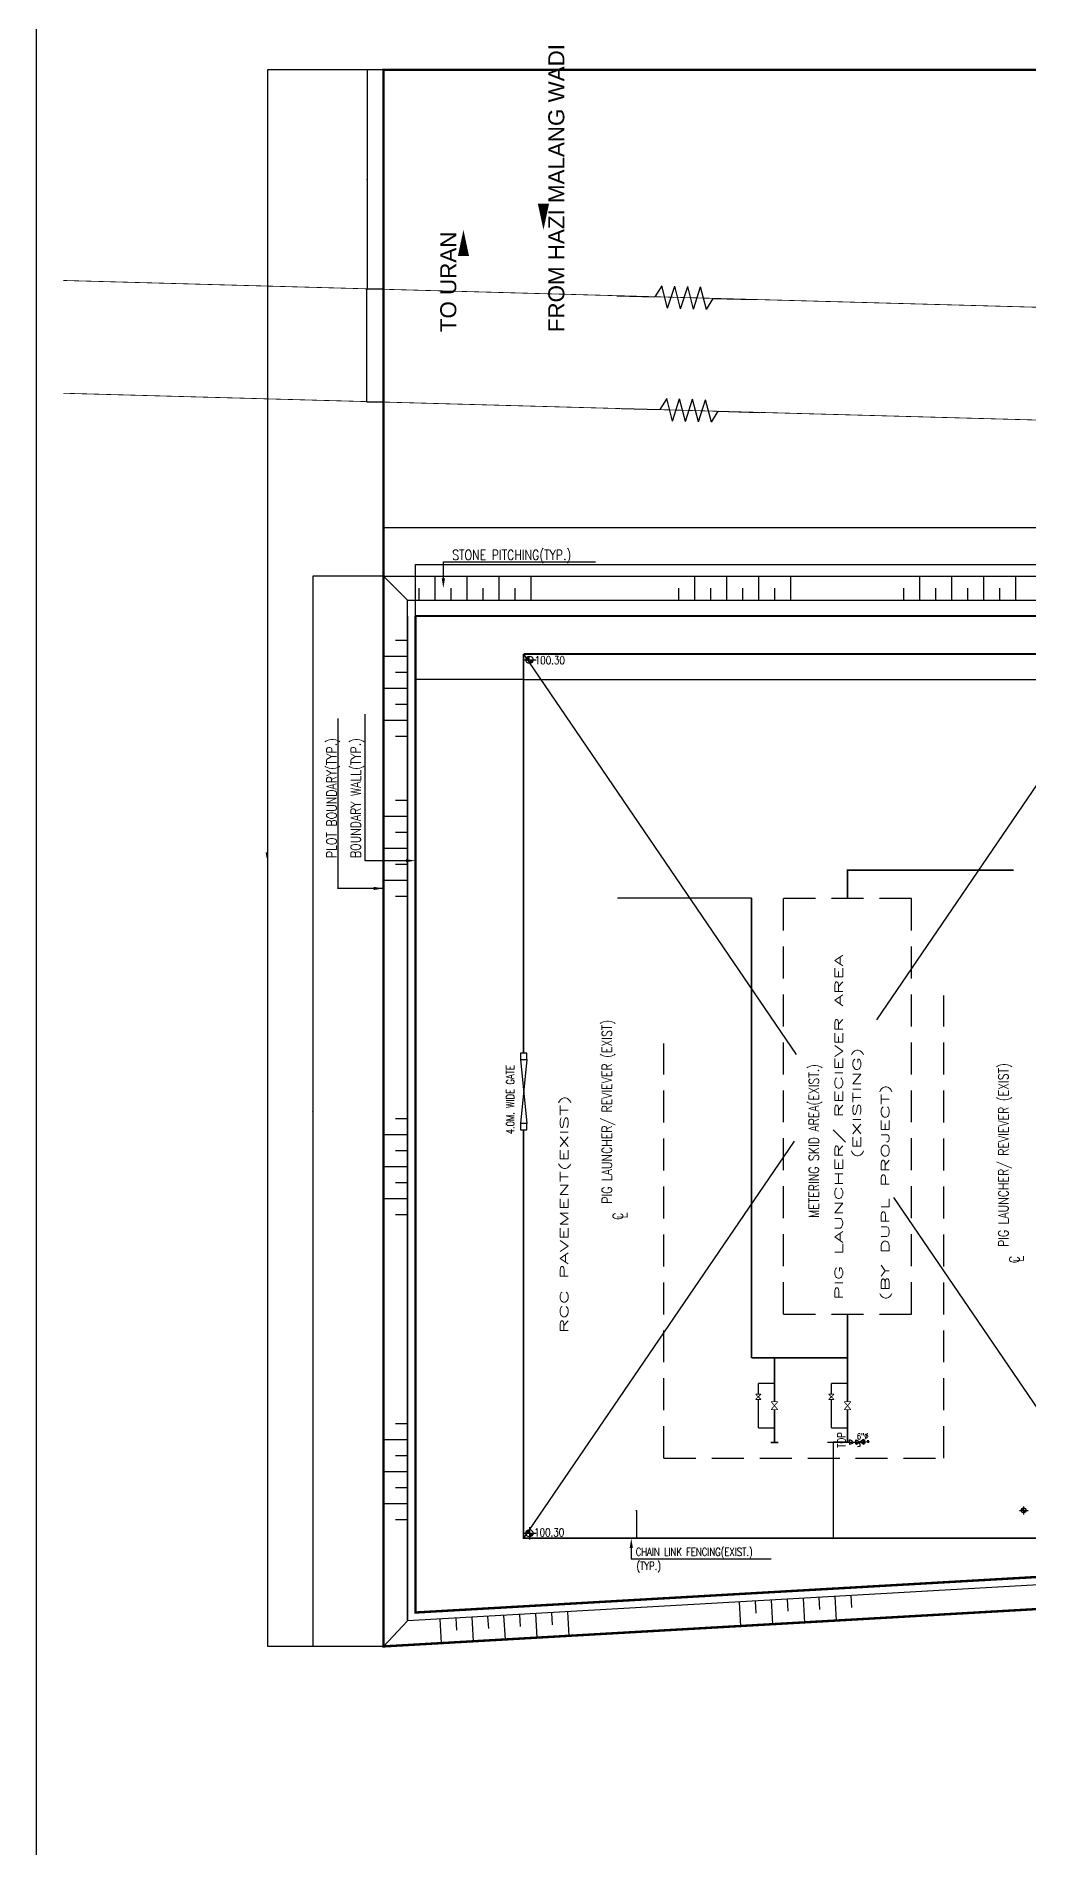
# Model space of a CAD drawing. Extents: x 278807 to 397707, y 326263 to 410363.
# Drawn here: x 380986 to 387194, y 343641 to 354970 of the extents above; entities that cross this region are included whole.
import ezdxf
from ezdxf.enums import TextEntityAlignment as Align

# ---------------------------------------------------------------- set-up
doc = ezdxf.new("R2010")
doc.units = 0
doc.header["$LTSCALE"] = 400
doc.header["$MEASUREMENT"] = 0
for name, pattern in [('DASHED', [0.75, 0.5, -0.25]), ('DIVIDE', [1.25, 0.5, -0.25, 0, -0.25, 0, -0.25]), ('PHANTOM', [2.5, 1.25, -0.25, 0.25, -0.25, 0.25, -0.25])]:
    doc.linetypes.add(name, pattern=pattern)
doc.layers.get('0').update_dxf_attribs({"linetype": 'CONTINUOUS'})
doc.layers.get('DEFPOINTS').update_dxf_attribs({"linetype": 'CONTINUOUS'})
for name, color, linetype in [('DIM', 1, 'CONTINUOUS'), ('GRID', 8, 'CONTINUOUS'), ('H-T-LINE', 1, 'DIVIDE'), ('OBJ', 2, 'CONTINUOUS')]:
    doc.layers.add(name, color=color, linetype=linetype)
doc.styles.add('ARIAL', font='ARIAL.TTF', dxfattribs={"height": 1})
doc.styles.add('ROMAND', font='romans.shx', dxfattribs={"width": 0.8, "height": 0.625})
doc.linetypes.add('FENCELINE1', pattern='A,0.25,-0.1,[133,ltypeshp.shx,S=0.1,R=0,X=-0.1,Y=0],-0.1,1', length=1.45)
doc.linetypes.add('FENCELINE2', pattern='A,0.25,-0.1,[132,ltypeshp.shx,S=0.1,R=0,X=-0.1,Y=0],-0.1,1', length=1.45)
doc.dimstyles.get("Standard").update_dxf_attribs({"dimtxt": 0.625, "dimasz": 0.6, "dimexe": 0.18, "dimexo": 0.0625, "dimgap": 0.09, "dimtad": 1, "dimdec": 0, "dimzin": 0, "dimdsep": 46, "dimtxsty": 'ROMAND', "dimcen": 0.09, "dimadec": 0, "dimazin": 0, "dimtfac": 1, "dimtdec": 0, "dimtofl": 0, "dimtmove": 0, "dimatfit": 3, "dimfxl": 0, "dimtolj": 1, "dimtzin": 0, "dimarcsym": 0})

# ---------------------------------------------------------------- blocks, each defined once
blk = doc.blocks.new('*D139')
at = {"color": 0, "lineweight": -2}
for p, q in [((383357.5867383979, 351106.259612137), (383357.5867383979, 350946.3321626927)), ((384033.7622383979, 351106.259612137), (384033.7622383979, 350946.3321626927)), ((384033.1622383979, 350946.4321626927), (383358.1867383979, 350946.4321626927))]:
    blk.add_line(p, q, dxfattribs=at)
at = {"color": 0}
for points in [[(383358.1867383979, 350946.5321626926), (383358.1867383979, 350946.3321626927), (383357.5867383979, 350946.4321626927)], [(384033.1622383979, 350946.5321626926), (384033.1622383979, 350946.3321626927), (384033.7622383979, 350946.4321626927)]]:
    blk.add_solid(points, dxfattribs=at)
at = {"layer": 'DEFPOINTS', "color": 0}
for p in [(383357.5867383979, 351106.359612137), (384033.7622383979, 351106.359612137), (383357.5867383979, 350946.4321626927)]:
    blk.add_point(p, dxfattribs=at)
at = {"color": 0, "insert": (383695.6744883979, 350946.8446626926), "char_height": 0.625, "attachment_point": 5, "style": 'ROMAND'}
blk.add_mtext('\\A1;676.18', dxfattribs=at)
blk = doc.blocks.new('*D140')
at = {"color": 0, "lineweight": -2}
for p, q in [((384033.7622383979, 351103.0504367385), (384033.7622383979, 350946.3321626927)), ((384034.3622383979, 350946.4321626927), (387799.825138398, 350946.4321626927)), ((387800.425138398, 350943.3059850385), (387800.425138398, 350946.5321626926))]:
    blk.add_line(p, q, dxfattribs=at)
at = {"color": 0}
for points in [[(384034.3622383979, 350946.5321626926), (384034.3622383979, 350946.3321626927), (384033.7622383979, 350946.4321626927)], [(387799.825138398, 350946.5321626926), (387799.825138398, 350946.3321626927), (387800.425138398, 350946.4321626927)]]:
    blk.add_solid(points, dxfattribs=at)
at = {"layer": 'DEFPOINTS', "color": 0}
for p in [(384033.7622383979, 351103.1504367385), (387800.425138398, 350946.4321626927), (387800.425138398, 350943.2059850385)]:
    blk.add_point(p, dxfattribs=at)
at = {"color": 0, "insert": (385917.0936883979, 350946.8446626926), "char_height": 0.625, "attachment_point": 5, "style": 'ROMAND'}
blk.add_mtext('\\A1;3766.66', dxfattribs=at)
blk = doc.blocks.new('*D146')
at = {"color": 0, "lineweight": -2}
for p, q in [((383157.286738398, 354760.009612137), (383054.6609880038, 354760.009612137)), ((383054.7609880037, 354759.409612137), (383054.7609880037, 353388.238612134)), ((383157.286738398, 353387.638612134), (383054.6609880038, 353387.638612134))]:
    blk.add_line(p, q, dxfattribs=at)
at = {"color": 0}
for points in [[(383054.6609880038, 354759.409612137), (383054.8609880037, 354759.409612137), (383054.7609880037, 354760.009612137)], [(383054.6609880038, 353388.238612134), (383054.8609880037, 353388.238612134), (383054.7609880037, 353387.638612134)]]:
    blk.add_solid(points, dxfattribs=at)
at = {"layer": 'DEFPOINTS', "color": 0}
for p in [(383157.3867383979, 354760.009612137), (383054.7609880037, 353387.638612134), (383157.3867383979, 353387.638612134)]:
    blk.add_point(p, dxfattribs=at)
at = {"color": 0, "insert": (383054.3484880037, 354073.8241121356), "char_height": 0.625, "attachment_point": 5, "rotation": 90, "style": 'ROMAND'}
blk.add_mtext('\\A1;1372.37', dxfattribs=at)
blk = doc.blocks.new('EPLINE')
at = {"layer": 'H-T-LINE', "color": 0}
for points in [[(0, 0), (2.390096002382052, 0)], [(3.200350496026658, -0.7017009750270518), (2.795223249204355, 0.7017009750270518), (2.390096002382052, 0)], [(3.200350496026658, -0.7017009750270518), (3.605477742848961, 0.7017009750270518)], [(4.010604989671265, -0.7017009750270518), (3.605477742848961, 0.7017009750270518)], [(4.010604989671265, -0.7017009750270518), (4.415732236493568, 0.7017009750270518)], [(4.820859483315871, -0.7017009750270518), (4.415732236493568, 0.7017009750270518)], [(4.820859483315871, -0.7017009750270518), (5.225986730138175, 0.7017009750270518)], [(5.631113976960478, -0.7017009750270518), (5.225986730138175, 0.7017009750270518)], [(5.631113976960478, -0.7017009750270518), (6.036241223782781, 0)], [(6.036241223782781, 0), (8.618930634951539, 0)]]:
    blk.add_lwpolyline(points, dxfattribs=at)
blk = doc.blocks.new('A$C01C14703')
at = {"layer": 'H-T-LINE', "rotation": 330.6618819061472}
blk.add_blockref('EPLINE', (-5.262054051580435, 2.957531955861214), dxfattribs=at)
blk = doc.blocks.new('*D148')
at = {"color": 0, "lineweight": -2}
for p, q in [((383157.286738398, 353387.638612134), (383051.5800881999, 353387.638612134)), ((383051.6800881998, 353387.0386121341), (383051.6800881998, 352682.8676449223)), ((383157.286738398, 352682.2676449224), (383051.5800881999, 352682.2676449224))]:
    blk.add_line(p, q, dxfattribs=at)
at = {"color": 0}
for points in [[(383051.5800881999, 353387.0386121341), (383051.7800881998, 353387.0386121341), (383051.6800881998, 353387.638612134)], [(383051.5800881999, 352682.8676449223), (383051.7800881998, 352682.8676449223), (383051.6800881998, 352682.2676449224)]]:
    blk.add_solid(points, dxfattribs=at)
at = {"layer": 'DEFPOINTS', "color": 0}
for p in [(383157.3867383979, 353387.638612134), (383051.6800881998, 352682.2676449224), (383157.3867383979, 352682.2676449224)]:
    blk.add_point(p, dxfattribs=at)
at = {"color": 0, "insert": (383051.2675881998, 353034.9531285283), "char_height": 0.625, "attachment_point": 5, "rotation": 90, "style": 'ROMAND'}
blk.add_mtext('\\A1;7.04', dxfattribs=at)
blk = doc.blocks.new('*D155')
at = {"color": 0, "lineweight": -2}
for p, q in [((384735.5742677163, 345751.0096121369), (384741.9249011294, 345751.0096121369)), ((384741.8249011295, 345576.9351121371), (384741.8249011295, 345750.409612137)), ((384735.5742677163, 345576.3351121371), (384741.9249011294, 345576.3351121371))]:
    blk.add_line(p, q, dxfattribs=at)
at = {"color": 0}
for points in [[(384741.7249011295, 345750.409612137), (384741.9249011294, 345750.409612137), (384741.8249011295, 345751.0096121369)], [(384741.7249011295, 345576.9351121371), (384741.9249011294, 345576.9351121371), (384741.8249011295, 345576.3351121371)]]:
    blk.add_solid(points, dxfattribs=at)
at = {"layer": 'DEFPOINTS', "color": 0}
for p in [(384735.4742677163, 345751.0096121369), (384741.8249011295, 345751.0096121369), (384735.4742677163, 345576.3351121371)]:
    blk.add_point(p, dxfattribs=at)
at = {"color": 0, "insert": (384741.4124011294, 345663.6723621371), "char_height": 0.625, "attachment_point": 5, "rotation": 90, "style": 'ROMAND'}
blk.add_mtext('\\A1;174.67', dxfattribs=at)
blk = doc.blocks.new('A$C233E030F')
blk.add_line((0, 0), (1.376890278961696, 0.1376008704779679, -77.44236538424329))
at = {"color": 4}
for points, const_width in [([(0.1234132058806381, -0.01284604647935339, -1), (0.1184635525463591, 0.0369083596759765, -1)], 0.05), ([(0.3005388917936216, 0.004774719390525206, -1), (0.2955892384593426, 0.05452912554585509, -1)], 0.05), ([(0.4995565164149411, 0.02457333272752749, -1), (0.4946068630807758, 0.07432773888285737, -1)], 0.05), ([(0.8108286481825644, 0.07413005201658507, -1), (0.7411001386394673, 0.06719334074978178, -1)], 0.06914458280389665), ([(1.055810777231727, 0.07991045700430277, -1), (1.050861123897448, 0.1296648631596327, -1)], 0.05)]:
    blk.add_lwpolyline(points, format="xyb", close=True, dxfattribs=dict(at, const_width=const_width))
at = {"layer": 'DIM'}
for p, q in [((1.244186647184506, 0.2066810435752586), (1.260520503187422, 0.04249150326256768)), ((1.277514445714928, 0.2099965499165819), (1.293848301717958, 0.04580700960400463))]:
    blk.add_line(p, q, dxfattribs=at)
at = {"layer": 'DIM', "color": 4, "const_width": 0.05}
for points in [[(0, 0), (0.1209383792134986, 0.0120311565983684)], [(0.2980640651264821, 0.02965192246824699), (0.4970816897478016, 0.04945053580513559)], [(1.053335950564588, 0.1047876600820246), (1.252353575185907, 0.1245862734189132)]]:
    blk.add_lwpolyline(points, dxfattribs=at)
at = {"layer": 'OBJ'}
for p, q in [((0.1209383792134986, 0.0120311565983684), (0.1073763290776242, 0.1483582294639518)), ((0.2897486475250162, 0.1132393248092285), (0.1073763290776242, 0.1483582294639518)), ((0.1209383792134986, 0.0120311565983684), (0.1345004293492593, -0.1242959162673287)), ((0.2980640651264821, 0.02965192246824699), (0.2897486475250162, 0.1132393248092285)), ((0.2980640651264821, 0.02965192246824699), (0.3063794827280617, -0.0539354798727345)), ((0.8029817796393672, -0.2020574449272772), (0.7758534243272379, 0.07063947289282169)), ((0.3063794827280617, -0.0539354798727345), (0.1345004293492593, -0.1242959162673287)), ((0.6383976740689832, -0.2184305529561925, 0.3398656073698163), (0.8029817796393672, -0.2020574449272772))]:
    blk.add_line(p, q, dxfattribs=at)
for points in [[(0.5073241560075985, -0.05350775074680314), (0.5593133093274218, -0.09608888979960284), (0.5307095708830047, 0.1914387255754946), (0.488128431830205, 0.1394495722556712)], [(1.063578416824384, 0.001829373529972145), (1.020997277771585, -0.05015977978996489), (0.992393539327054, 0.2373678355851325), (1.044382692646991, 0.1947866965324465)]]:
    blk.add_lwpolyline(points, close=True, dxfattribs=at)
blk.add_lwpolyline([(0.5307095708830047, 0.1914387255754946), (1.020997277771585, -0.05015977978996489), (0.992393539327054, 0.2373678355851325), (0.5593133093274218, -0.09608888979960284), (0.5307095708830047, 0.1914387255754946)], dxfattribs=at)
at = {"style": 'ROMAND', "width": 0.8}
blk.add_text('6"%%C', height=0.375, rotation=5.681189739454682, dxfattribs=at).set_placement((0.9178104192080809, 0.4370850152398589, 101.6532450000022), align=Align.MIDDLE)
blk = doc.blocks.new('*D156')
at = {"color": 0, "lineweight": -2}
for p, q in [((386053.6468452485, 346176.9351121371), (385971.0386009123, 346176.9351121371)), ((385971.1386009123, 346176.3351121371), (385971.1386009123, 345576.9351121371)), ((386053.6468452485, 345576.3351121371), (385971.0386009123, 345576.3351121371))]:
    blk.add_line(p, q, dxfattribs=at)
at = {"color": 0}
for points in [[(385971.0386009123, 346176.3351121371), (385971.2386009123, 346176.3351121371), (385971.1386009123, 346176.9351121371)], [(385971.0386009123, 345576.9351121371), (385971.2386009123, 345576.9351121371), (385971.1386009123, 345576.3351121371)]]:
    blk.add_solid(points, dxfattribs=at)
at = {"layer": 'DEFPOINTS', "color": 0}
for p in [(386053.7468452484, 346176.9351121371), (385971.1386009123, 345576.3351121371), (386053.7468452484, 345576.3351121371)]:
    blk.add_point(p, dxfattribs=at)
at = {"color": 0, "insert": (385970.7261009123, 345876.6351121371), "char_height": 0.625, "attachment_point": 5, "rotation": 90, "style": 'ROMAND'}
blk.add_mtext('\\A1;600.60', dxfattribs=at)
blk = doc.blocks.new('*D160')
at = {"color": 0, "lineweight": -2}
for p, q in [((383157.286738398, 351593.846612137), (382715.2473399134, 351593.846612137)), ((382715.3473399134, 351593.2466121371), (382715.3473399134, 344900.7596121369)), ((383157.286738398, 344900.159612137), (382715.2473399134, 344900.159612137))]:
    blk.add_line(p, q, dxfattribs=at)
at = {"color": 0}
for points in [[(382715.2473399134, 351593.2466121371), (382715.4473399134, 351593.2466121371), (382715.3473399134, 351593.846612137)], [(382715.2473399134, 344900.7596121369), (382715.4473399134, 344900.7596121369), (382715.3473399134, 344900.159612137)]]:
    blk.add_solid(points, dxfattribs=at)
at = {"layer": 'DEFPOINTS', "color": 0}
for p in [(383157.3867383979, 351593.846612137), (382715.3473399134, 344900.159612137), (383157.3867383979, 344900.159612137)]:
    blk.add_point(p, dxfattribs=at)
at = {"color": 0, "insert": (382714.9348399134, 348247.0031121371), "char_height": 0.625, "attachment_point": 5, "rotation": 90, "style": 'ROMAND'}
blk.add_mtext('\\A1;6693.69', dxfattribs=at)
blk = doc.blocks.new('*D161')
at = {"color": 0, "lineweight": -2}
for p, q in [((383157.3867383979, 351593.946612137), (383157.3867383979, 351897.2828730944)), ((383157.9867383979, 351897.1828730945), (394495.113738398, 351897.1828730945)), ((394495.713738398, 351593.946612137), (394495.713738398, 351897.2828730944))]:
    blk.add_line(p, q, dxfattribs=at)
at = {"color": 0}
for points in [[(383157.9867383979, 351897.2828730944), (383157.9867383979, 351897.0828730945), (383157.3867383979, 351897.1828730945)], [(394495.113738398, 351897.2828730944), (394495.113738398, 351897.0828730945), (394495.713738398, 351897.1828730945)]]:
    blk.add_solid(points, dxfattribs=at)
at = {"layer": 'DEFPOINTS', "color": 0}
for p in [(394495.713738398, 351897.1828730945), (383157.3867383979, 351593.846612137), (394495.713738398, 351593.846612137)]:
    blk.add_point(p, dxfattribs=at)
at = {"color": 0, "insert": (388806.7163604752, 351897.5953730944), "char_height": 0.625, "attachment_point": 5, "style": 'ROMAND'}
blk.add_mtext('\\A1;11338.33', dxfattribs=at)
blk = doc.blocks.new('*D162')
at = {"color": 0, "lineweight": -2}
for p, q in [((383357.5867383979, 351330.7078621341), (383357.5867383979, 351666.7300401956)), ((383358.1867383979, 351666.6300401957), (394167.786738398, 351666.6300401957)), ((394168.3867383979, 351344.0172502417), (394168.3867383979, 351666.7300401956))]:
    blk.add_line(p, q, dxfattribs=at)
at = {"color": 0}
for points in [[(383358.1867383979, 351666.7300401956), (383358.1867383979, 351666.5300401957), (383357.5867383979, 351666.6300401957)], [(394167.786738398, 351666.7300401956), (394167.786738398, 351666.5300401957), (394168.3867383979, 351666.6300401957)]]:
    blk.add_solid(points, dxfattribs=at)
at = {"layer": 'DEFPOINTS', "color": 0}
for p in [(394168.3867383979, 351666.6300401957), (383357.5867383979, 351330.6078621341), (394168.3867383979, 351343.9172502417)]:
    blk.add_point(p, dxfattribs=at)
at = {"color": 0, "insert": (388762.986738398, 351667.0425401956), "char_height": 0.625, "attachment_point": 5, "style": 'ROMAND'}
blk.add_mtext('\\A1;10810.80', dxfattribs=at)
blk = doc.blocks.new('*D163')
at = {"color": 0, "lineweight": -2}
for p, q in [((383157.286738398, 354760.009612137), (382431.7476422949, 354760.009612137)), ((382431.8476422948, 354759.409612137), (382431.8476422948, 344900.7596121369)), ((382426.0222215515, 349862.9546081335), (382426.0222215515, 349866.1069890858)), ((382431.8476422948, 349830.084612137), (382426.0222215515, 349862.9546081335)), ((383147.276738398, 344900.159612137), (382431.7476422949, 344900.159612137))]:
    blk.add_line(p, q, dxfattribs=at)
at = {"color": 0}
for points in [[(382431.7476422949, 354759.409612137), (382431.9476422948, 354759.409612137), (382431.8476422948, 354760.009612137)], [(382431.7476422949, 344900.7596121369), (382431.9476422948, 344900.7596121369), (382431.8476422948, 344900.159612137)]]:
    blk.add_solid(points, dxfattribs=at)
at = {"layer": 'DEFPOINTS', "color": 0}
for p in [(383157.3867383979, 354760.009612137), (382431.8476422948, 344900.159612137), (383147.376738398, 344900.159612137)]:
    blk.add_point(p, dxfattribs=at)
at = {"color": 0, "insert": (382425.6097215514, 349864.5307986097), "char_height": 0.625, "attachment_point": 5, "rotation": 90, "style": 'ROMAND'}
blk.add_mtext('\\A1;9859.85', dxfattribs=at)

msp = doc.modelspace()

# ---------------------------------------------------------------- hatches: boundary and pattern name
h = msp.add_hatch(color=255)
h.paths.add_polyline_path([(384071.0656801895, 351092.9069640033, 0.4142135623730063), (384048.5431801894, 351070.3844640033), (384071.0656801895, 351070.3844640033)])
h.paths.add_polyline_path([(384071.0656801895, 351070.3844640033), (384071.0656801895, 351047.8619640033, 0.4142135623730063), (384093.5881802013, 351070.3844640033)])
h = msp.add_hatch(color=255)
h.paths.add_polyline_path([(387161.3867383979, 345766.0246121369, 0.4142135623730951), (387146.3717383979, 345751.0096121369), (387161.3867383979, 345751.0096121369)])
h.paths.add_polyline_path([(387161.3867383979, 345751.0096121369), (387161.3867383979, 345735.9946121369, 0.4142135623730951), (387176.401738398, 345751.0096121369)])
h = msp.add_hatch(color=255)
h.paths.add_polyline_path([(384070.7324660244, 345630.4950226891, 0.4142135623730951), (384048.2099660244, 345607.9725226891), (384070.7324660244, 345607.9725226891)])
h.paths.add_polyline_path([(384070.7324660244, 345607.9725226891), (384070.7324660244, 345585.4500226891, 0.4142135623730951), (384093.2549660244, 345607.9725226891)])

# ---------------------------------------------------------------- linework, layer by layer
at = {"color": 7}
msp.add_line((380985.6392486701, 408667.0259769434), (380985.6392486703, 327015.1054182363), dxfattribs=at)
at = {"color": 255}
for p, q in [((383532.3313000497, 351578.831612137), (383532.3313000497, 351682.6251859503)), ((383532.3313000497, 351682.6251859503), (384483.5019961155, 351682.6251859503)), ((383157.3867383979, 351593.846612137), (383307.536738398, 351443.696612137)), ((383481.5983941843, 351443.696612137), (383481.5983941843, 351593.846612137)), ((383681.7983941843, 351443.696612137), (383681.7983941843, 351593.846612137)), ((383881.9983941843, 351443.696612137), (383881.9983941843, 351593.846612137)), ((384082.1983941842, 351443.696612137), (384082.1983941842, 351593.846612137)), ((385105.596501002, 351443.696612137), (385105.596501002, 351593.846612137)), ((385305.796501002, 351443.696612137), (385305.796501002, 351593.846612137)), ((385505.9965010021, 351443.696612137), (385505.9965010021, 351593.846612137)), ((385706.1965010021, 351443.696612137), (385706.1965010021, 351593.846612137)), ((386512.5022911493, 351443.696612137), (386512.5022911493, 351593.846612137)), ((386712.7022911494, 351443.696612137), (386712.7022911494, 351593.846612137)), ((386912.9022911494, 351443.696612137), (386912.9022911494, 351593.846612137)), ((387113.1022911494, 351443.696612137), (387113.1022911494, 351593.846612137)), ((383381.4983941843, 351443.696612137), (383381.4983941843, 351518.771612137)), ((383581.6983941842, 351443.696612137), (383581.6983941842, 351518.771612137)), ((383781.8983941842, 351443.696612137), (383781.8983941842, 351518.771612137)), ((383982.0983941843, 351443.696612137), (383982.0983941843, 351518.771612137)), ((385005.4965010021, 351443.696612137), (385005.4965010021, 351518.771612137)), ((385205.6965010021, 351443.696612137), (385205.6965010021, 351518.771612137)), ((385405.896501002, 351443.696612137), (385405.896501002, 351518.771612137)), ((385606.096501002, 351443.696612137), (385606.096501002, 351518.771612137)), ((386412.4022911494, 351443.696612137), (386412.4022911494, 351518.771612137)), ((386612.6022911494, 351443.696612137), (386612.6022911494, 351518.771612137)), ((386812.8022911494, 351443.696612137), (386812.8022911494, 351518.771612137)), ((387013.0022911493, 351443.696612137), (387013.0022911493, 351518.771612137)), ((383157.3867383979, 351093.5614415454), (383307.536738398, 351093.5614415454)), ((383232.4617383979, 351193.6614415455), (383307.536738398, 351193.6614415455)), ((384033.7622383979, 351106.359612137), (385739.6594949233, 348601.8472962032)), ((387800.425138398, 351106.359612137), (386242.1553466297, 348818.5864944406)), ((383232.4617383979, 350993.4614415454), (383307.536738398, 350993.4614415454)), ((384034.0954525869, 351070.3844640033), (384113.1491168793, 351070.3844640033)), ((383157.3867383979, 350893.3614415454), (383307.536738398, 350893.3614415454)), ((383232.4617383979, 350793.2614415454), (383307.536738398, 350793.2614415454)), ((382874.3195705506, 349638.2452190208), (382874.3195705506, 350704.1382850157)), ((383043.904246818, 349814.1281760877), (383043.904246818, 350729.5671731487)), ((383157.3867383979, 350693.1614415455), (383307.536738398, 350693.1614415455)), ((383232.4617383979, 350593.0614415454), (383307.536738398, 350593.0614415454)), ((383232.4617383979, 350192.6614362532), (383307.536738398, 350192.6614362532)), ((383157.3867383979, 350092.5614362533), (383307.536738398, 350092.5614362533)), ((383232.4617383979, 349992.4614362532), (383307.536738398, 349992.4614362532)), ((383157.3867383979, 349892.3614362532), (383307.536738398, 349892.3614362532)), ((383297.526738398, 349814.1281760877), (383043.904246818, 349814.1281760877)), ((383232.4617383979, 349792.2614362532), (383307.536738398, 349792.2614362532)), ((383157.3867383979, 349640.4208437945), (382874.3195705506, 349640.4208437945)), ((383157.3867383979, 349692.1614362532), (383307.536738398, 349692.1614362532)), ((383232.4617383979, 349592.0614362533), (383307.536738398, 349592.0614362533)), ((384013.7422383979, 348571.0860720449), (384053.7822383979, 348170.6860720448)), ((384053.7822383979, 348571.0860720449), (384013.7422383979, 348170.6860720448)), ((383232.4617383979, 348201.3655836689), (383307.536738398, 348201.3655836689)), ((383157.3867383979, 348101.2655836689), (383307.536738398, 348101.2655836689)), ((385725.9170682577, 348060.6714903492), (384033.7622383979, 345576.3351121371)), ((383232.4617383979, 348001.1655836688), (383307.536738398, 348001.1655836688)), ((383157.3867383979, 347901.0655836688), (383307.536738398, 347901.0655836688)), ((383157.3867383979, 347700.8655836689), (383307.536738398, 347700.8655836689)), ((383232.4617383979, 347800.9655836688), (383307.536738398, 347800.9655836688)), ((386348.0552633648, 347708.6313131089), (387800.425138398, 345576.3351121371)), ((383232.4617383979, 347600.7655836689), (383307.536738398, 347600.7655836689)), ((383232.4617383979, 346294.7609154966), (383307.536738398, 346294.7609154966)), ((383157.3867383979, 346194.6609154966), (383307.536738398, 346194.6609154966)), ((385581.0491155962, 346177.9555495532), (385625.5499261394, 346177.9555495532)), ((385581.0491155962, 346175.3387561173), (385625.5499261394, 346175.3387561173)), ((385935.6087912947, 346176.9351121371), (386171.884899214, 346176.9351121371)), ((383232.4617383979, 346094.5609154966), (383307.536738398, 346094.5609154966)), ((383157.3867383979, 345994.4609154966), (383307.536738398, 345994.4609154966)), ((383232.4617383979, 345894.3609154967), (383307.536738398, 345894.3609154967)), ((383157.3867383979, 345794.2609154966), (383307.536738398, 345794.2609154966)), ((387161.3867383979, 345775.762304094), (387161.3867383979, 345724.6277208557)), ((383232.4617383979, 345694.1609154966), (383307.536738398, 345694.1609154966)), ((387136.7399199924, 345751.0096121369), (387189.44236285, 345751.0096121369)), ((384033.7622383979, 345607.9725226891), (384112.8159026904, 345607.9725226891)), ((384070.7324660244, 345645.1015606261), (384070.7324660244, 345568.3996857671)), ((384961.7153485116, 345576.3351121371), (386529.6725754913, 345576.3351121371)), ((390689.911738398, 345480.9845552019), (383307.536738398, 345059.1345552006)), ((384707.5986559968, 345516.275112137), (384707.5986559968, 345447.8520453709)), ((384707.5986559968, 345447.8520453709), (385583.2639743094, 345447.8520453709)), ((385881.6984364833, 345206.2295093778), (385885.9814495082, 345131.2767814481)), ((385981.6354070602, 345211.94019341), (385990.2014330979, 345062.0347375478)), ((386081.572377637, 345217.6508774451), (386085.8553906619, 345142.6981495096)), ((383909.2626237386, 345093.5188915077), (383917.8286497884, 344943.6134356425)), ((384009.1995943154, 345099.2295755398), (384013.4826073403, 345024.2768476073)), ((384109.1365648803, 345104.9402595751), (384117.702590942, 344955.0348037069)), ((384209.0735354571, 345110.6509436042), (384213.356548482, 345035.6982156747)), ((384309.0105060459, 345116.3616276364), (384317.5765320837, 344966.4561717741)), ((385382.0135835994, 345177.6760892138), (385390.5796096492, 345027.7706333515)), ((385481.9505541762, 345183.386773246), (385486.233567201, 345108.4340453135)), ((385581.8875247649, 345189.0974572811), (385590.4535508027, 345039.192001413)), ((385681.8244953298, 345194.8081413133), (385686.1075083546, 345119.8554133808)), ((385781.7614659065, 345200.5188253426), (385790.3274919563, 345050.6133694804)), ((383157.3867383979, 344900.159612137), (383307.536738398, 345059.1345552006)), ((383509.5147414315, 345070.6761553729), (383518.0807674812, 344920.7706995108)), ((383609.4517120083, 345076.3868394081), (383613.7347250332, 345001.4341114786)), ((383709.388682585, 345082.0975234403), (383717.9547086348, 344932.192067578)), ((383809.3256531499, 345087.8082074725), (383813.6086661748, 345012.8554795399))]:
    msp.add_line(p, q, dxfattribs=at)
for p, q in [((383157.3867383979, 351593.846612137), (394495.713738398, 351593.846612137)), ((383307.536738398, 351443.696612137), (394268.486738398, 351443.696612137)), ((383307.536738398, 351343.596612137), (383307.536738398, 345059.1345552006))]:
    msp.add_line(p, q)
at = {"color": 255, "linetype": 'DASHED'}
for p, q in [((385659.8867383979, 346977.7351121371), (385659.8867383979, 349580.335112137)), ((385659.8867383979, 349580.335112137), (386460.686738398, 349580.335112137)), ((386460.686738398, 346977.7351121371), (386460.686738398, 349580.335112137)), ((386662.888738398, 346076.8351121371), (386662.888738398, 348971.0122833832)), ((384911.138738398, 346076.8351121371), (384911.138738398, 348670.4350350896)), ((385659.8867383979, 346977.7351121371), (386460.686738398, 346977.7351121371)), ((384911.138738398, 346076.8351121371), (386662.888738398, 346076.8351121371))]:
    msp.add_line(p, q, dxfattribs=at)
at = {"linetype": 'PHANTOM', "const_width": 15.015}
msp.add_lwpolyline([(390592.1221606474, 345325.0016362641), (383157.3867383979, 344900.159612137), (383157.3867383979, 354760.009612137), (395904.963557578, 354760.009612137)], dxfattribs=at)
at = {"color": 255}
for points in [[(384158.3867383979, 353759.009612137, 0, 70.07000000000001, 0), (384158.3867383979, 353923.2743999584, 70.07000000000001, 70.07000000000001, 0)], [(383657.8867383979, 353759.009612137, 0, 70.07000000000001, 0), (383657.8867383979, 353594.7448243097, 70.07000000000001, 70.07000000000001, 0)]]:
    msp.add_lwpolyline(points, format="xyseb", dxfattribs=at)
at = {"color": 255, "linetype": 'DIVIDE', "const_width": 5.005}
for points in [[(381155.3867383979, 353442.693612137), (396619.8277552617, 353017.4214841692)], [(381155.3867383979, 352737.3226449224), (396619.8277552617, 352312.0505169606)]]:
    msp.add_lwpolyline(points, dxfattribs=at)
at = {"linetype": 'FENCELINE2'}
for points, const_width in [([(390714.936738398, 345532.5462028914), (383357.5867383979, 345112.1262028914), (383357.5867383979, 351343.596612137)], 15.015), ([(383357.5867383979, 351343.596612137), (394168.3867383979, 351343.596612137)], 12.012)]:
    msp.add_lwpolyline(points, dxfattribs=dict(at, const_width=const_width))
at = {"color": 255, "linetype": 'FENCELINE1', "ltscale": 0.77}
for points, const_width in [([(384033.7622383979, 351106.359612137), (387800.425138398, 351106.359612137), (387800.425138398, 346396.6546121339)], 11.011), ([(384033.7622383979, 348611.1260720449), (384033.7622383979, 351106.359612137)], 11.011), ([(387800.425138398, 345576.3351121371), (384033.7622383979, 345576.3351121371), (384033.7622383979, 348130.6460720477)], 10.01)]:
    msp.add_lwpolyline(points, dxfattribs=dict(at, const_width=const_width))
at = {"color": 255, "linetype": 'DASHED', "const_width": 11.011}
msp.add_lwpolyline([(386060.286738398, 349580.335112137), (386060.286738398, 349755.009612137), (387099.725138398, 349755.009612137)], dxfattribs=at)
at = {"color": 255, "linetype": 'DASHED', "elevation": 0.1167486634437238}
for points, const_width in [([(385459.686738398, 349580.335112137), (384620.148038398, 349580.335112137)], 7.007), ([(385459.686738398, 346704.2288500434), (385459.686738398, 349580.335112137)], 10.01), ([(386060.2844742233, 346430.7199814544), (386060.2844742233, 346977.7377186384)], 10.01), ([(386060.2844742233, 346704.2288500434), (385459.686738398, 346704.2288500434)], 10.01), ([(385603.2995208677, 346704.2288500434), (385603.2995208677, 346430.7199814544)], 10.01), ([(385603.2995208677, 346545.5071074038), (385502.157063355, 346545.5071074038)], 7.007), ([(385502.157063355, 346444.3691467974), (385502.157063355, 346265.8828555081)], 7.007)]:
    msp.add_lwpolyline(points, dxfattribs=dict(at, const_width=const_width))
at = {"color": 255}
for points in [[(384013.7422383979, 348611.1260720449), (384013.7422383979, 348571.0860720449), (384053.7822383979, 348571.0860720449), (384053.7822383979, 348611.1260720449)], [(384013.7422383979, 348170.6860720448), (384013.7422383979, 348130.6460720477), (384053.7822383979, 348130.6460720477), (384053.7822383979, 348170.6860720448)]]:
    msp.add_lwpolyline(points, close=True, dxfattribs=at)
at = {"color": 255, "elevation": 0.1167486634437238}
for points, const_width in [([(385484.6838452659, 346477.6659223545), (385519.6302814321, 346477.6659223545)], 4.904900000000001), ([(385484.6838452659, 346477.6659223545), (385519.6302814321, 346444.3691467974)], 4.904900000000001), ([(385519.6302814321, 346477.6659223545), (385484.6838452659, 346444.3691467974)], 4.904900000000001), ([(385502.157063355, 346545.5071074038), (385502.157063355, 346477.6659223545)], 7.007), ([(385941.6687986334, 346477.6659223545), (385976.6152347876, 346477.6659223545)], 4.904900000000001), ([(385941.6687986334, 346477.6659223545), (385976.6152347876, 346444.3691467974)], 4.904900000000001), ([(385976.6152347876, 346477.6659223545), (385941.6687986334, 346444.3691467974)], 4.904900000000001), ([(386060.2844742233, 346545.5071074038), (385959.1420167105, 346545.5071074038)], 7.007), ([(385959.1420167105, 346545.5071074038), (385959.1420167105, 346477.6659223545)], 7.007), ([(385484.6838452659, 346444.3691467974), (385519.6302814321, 346444.3691467974)], 4.904900000000001), ([(385582.4478636039, 346430.7199814544), (385624.1511781316, 346430.7199814544)], 5.005), ([(385582.4478636039, 346430.7199814544), (385624.1511781316, 346380.6699814543)], 5.005), ([(385624.1511781316, 346430.7199814544), (385582.4478636039, 346380.6699814543)], 5.005), ([(385603.2995208677, 346380.6699814543), (385603.2995208677, 346177.9555495532)], 10.01), ([(385941.6687986334, 346444.3691467974), (385976.6152347876, 346444.3691467974)], 4.904900000000001), ([(385959.1420167105, 346444.3691467974), (385959.1420167105, 346265.8828555081)], 7.007), ([(386039.4328169713, 346430.7199814544), (386081.1361314752, 346430.7199814544)], 5.005), ([(386039.4328169713, 346430.7199814544), (386081.1361314752, 346380.6699814543)], 5.005), ([(386081.1361314752, 346430.7199814544), (386039.4328169713, 346380.6699814543)], 5.005), ([(386060.2844742233, 346176.9377186384), (386060.2844742233, 346380.6699814543)], 10.01), ([(385603.2995208677, 346265.8828555081), (385502.157063355, 346265.8828555081)], 7.007), ([(386060.2844742233, 346265.8828555081), (385959.1420167105, 346265.8828555081)], 7.007)]:
    msp.add_lwpolyline(points, dxfattribs=dict(at, const_width=const_width))
for points in [[(385582.4478636039, 346380.6699814543, 5.005, 5.005, 0), (385624.1511781316, 346380.6699814543, 5.005, 5.005, 0)], [(386039.4328169713, 346380.6699814543, 5.005, 5.005, 0), (386081.1361314752, 346380.6699814543, 5.005, 5.005, 0)]]:
    msp.add_lwpolyline(points, format="xyseb", dxfattribs=at)
at = {"color": 255}
for centre, radius in [((384071.0656801895, 351070.3844640033), 22.5225), ((387161.3867383979, 345751.0096121369), 15.015), ((384070.7324660244, 345607.9725226891), 22.5225)]:
    msp.add_circle(centre, radius, dxfattribs=at)
for points in [[(383542.3413000617, 351578.831612137), (383522.3213000617, 351578.831612137), (383532.3313000497, 351518.771612137)], [(383297.526738398, 349824.1381760909), (383297.526738398, 349804.1181760877), (383357.5867383979, 349814.1281760877)], [(383097.326738398, 349650.4308437974), (383157.3867383979, 349640.4208437945), (383097.326738398, 349630.4108437974)], [(384697.5886559968, 345516.275112137), (384717.6086559968, 345516.275112137), (384707.5986559968, 345576.3351121371)]]:
    msp.add_solid(points, dxfattribs=at)
at = {"layer": 'GRID'}
msp.add_line((383307.536738398, 345059.1345552006), (383307.536738398, 351443.696612137), dxfattribs=at)

# ---------------------------------------------------------------- block references
at = {"color": 255, "yscale": 100.1000000000058, "zscale": 100.1}
for name, p, xscale, rotation in [('A$C01C14703', (385220.691877693, 353330.8977208064), 100.1000000023433, 27.76288116629872), ('A$C01C14703', (385251.5092733437, 352624.6792752095), 100.1000000023433, 27.76288116629872), ('A$C233E030F', (386060.286559095, 346176.9377898088), 100.0999999942552, 356.2482650650046)]:
    msp.add_blockref(name, p, dxfattribs=dict(at, xscale=xscale, rotation=rotation))

# ---------------------------------------------------------------- texts
at = {"color": 255, "style": 'ARIAL'}
for s, p in [('FROM HAZI MALANG WADI', (384288.7876855442, 353119.0586724235)), ('TO URAN', (383613.0360249071, 353119.0586724235))]:
    msp.add_text(s, height=100.1, rotation=90, dxfattribs=at).set_placement(p)
at = {"color": 255, "style": 'ROMAND'}
for s, height, width, p in [('STONE PITCHING(TYP.)', 62.56250000000001, 0.8, (383587.7392932119, 351694.9338137053)), ('100.30', 50.05, 0.8, (384103.7758530451, 351042.5771476469)), ('100.30', 50.05, 0.8, (384099.7285301892, 345587.7254579927)), ('CHAIN LINK FENCING(EXIST.)', 50.05, 0.77, (384735.3975747293, 345466.3782067079)), ('(TYP.)', 50.05, 0.77, (384740.0307029753, 345378.3789403522))]:
    msp.add_text(s, height=height, dxfattribs=dict(at, width=width)).set_placement(p)
for s, height, rotation, width, p in [('PLOT BOUNDARY(TYP.)', 62.56250000000001, 90, 0.8, (382864.7436491341, 349830.0846121369)), ('BOUNDARY WALL(TYP.)', 62.56250000000001, 90, 0.8, (383015.1047228719, 349830.0846121369)), ('PIG LAUNCHER/ RECIEVER AREA', 50.05, 90, 2, (386029.8876540862, 347066.3121165485)), ('(EXISTING)', 50.05, 90, 2, (386144.0524021936, 347951.3360381273)), ('4.0M. WIDE GATE', 50.05, 90, 0.77, (383975.9090214715, 348102.6757713595)), ('(BY DUPL PROJECT)', 50.05, 90, 2, (386321.453876522, 347061.0127745401)), ('RCC PAVEMENT(EXIST)', 50.05, 90, 2, (384312.6432487859, 346859.1257399407)), ('C', 62.56250000000001, 89.16218397532657, 0.8, (384655.2905775633, 347567.2939153743)), ('L', 62.56250000000001, 89.16218397532657, 0.8, (384680.9379086074, 347576.4465584927)), ('C', 62.56250000000001, 89.16218397532657, 0.8, (387134.8676775633, 347296.4682447764)), ('L', 62.56250000000001, 89.16218397532657, 0.8, (387160.5150086076, 347305.6208878948)), ('TOP', 50.05, 90, 0.77, (386047.3352210586, 346141.9625315621))]:
    msp.add_text(s, height=height, rotation=rotation, dxfattribs=dict(at, width=width)).set_placement(p)
at = {"linetype": 'ByBlock', "ltscale": 3, "style": 'ROMAND', "width": 0.8}
for s, p in [('PIG LAUNCHER/ REVIEVER (EXIST)', (384586.8779800084, 347668.7319915376)), ('METERING SKID AREA(EXIST.)', (385881.2114519871, 347579.5517559087)), ('PIG LAUNCHER/ REVIEVER (EXIST)', (387066.4550800084, 347397.9063209397))]:
    msp.add_text(s, height=62.56250000000001, rotation=90, dxfattribs=at).set_placement(p)

# ---------------------------------------------------------------- dimensions: what is measured, and where the dimension line sits
at = {"color": 255}
dim = msp.add_linear_dim(base=(382431.8476422948, 344900.159612137), p1=(383157.3867383979, 354760.009612137), p2=(383147.376738398, 344900.159612137), angle=90, dimstyle='Standard', override={"dimtxt": 0.5, "dimasz": 0.6, "dimexe": 0.1, "dimexo": 0.1, "dimgap": 0.1, "dimtad": 1, "dimtih": 0, "dimtoh": 0, "dimdec": 2, "dimtxsty": 'ROMAND', "dimtdec": 2, "dimtmove": 1}, dxfattribs=at)
dim.commit()
dim.dimension.update_dxf_attribs({"geometry": '*D163', "text_midpoint": (382426.0222215514, 349863.0546081335), "dimtype": 160})
for base, p1, p2, picture, middle in [((383054.7609880037, 353387.638612134), (383157.3867383979, 354760.009612137), (383157.3867383979, 353387.638612134), '*D146', (383054.3484880037, 354073.8241121356)), ((382715.3473399134, 344900.159612137), (383157.3867383979, 351593.846612137), (383157.3867383979, 344900.159612137), '*D160', (382714.9348399134, 348247.0031121371)), ((385971.1386009123, 345576.3351121371), (386053.7468452484, 346176.9351121371), (386053.7468452484, 345576.3351121371), '*D156', (385970.7261009123, 345876.6351121371)), ((384741.8249011295, 345751.0096121369), (384735.4742677163, 345576.3351121371), (384735.4742677163, 345751.0096121369), '*D155', (384741.4124011294, 345663.6723621371))]:
    dim = msp.add_linear_dim(base=base, p1=p1, p2=p2, angle=90, dimstyle='Standard', override={"dimtxt": 0.5, "dimasz": 0.6, "dimexe": 0.1, "dimexo": 0.1, "dimgap": 0.1, "dimtad": 1, "dimtih": 0, "dimtoh": 0, "dimdec": 2, "dimtxsty": 'ROMAND', "dimtdec": 2}, dxfattribs=at)
    dim.commit()
    dim.dimension.update_dxf_attribs({"geometry": picture, "text_midpoint": middle})
dim = msp.add_aligned_dim(p1=(383157.3867383979, 353387.638612134), p2=(383157.3867383979, 352682.2676449224), distance=-105.70665019808803, text='7.04', dimstyle='Standard', override={"dimtxt": 0.5, "dimasz": 0.6, "dimexe": 0.1, "dimexo": 0.1, "dimgap": 0.1, "dimtad": 1, "dimtih": 0, "dimtoh": 0, "dimdec": 2, "dimtxsty": 'ROMAND', "dimtdec": 2}, dxfattribs=at)
dim.commit()
dim.dimension.update_dxf_attribs({"geometry": '*D148', "text_midpoint": (383051.2675881998, 353034.9531285283)})
dim = msp.add_linear_dim(base=(394495.713738398, 351897.1828730945), p1=(383157.3867383979, 351593.846612137), p2=(394495.713738398, 351593.846612137), dimstyle='Standard', override={"dimtxt": 0.5, "dimasz": 0.6, "dimexe": 0.1, "dimexo": 0.1, "dimgap": 0.1, "dimtad": 1, "dimtih": 0, "dimtoh": 0, "dimdec": 2, "dimtxsty": 'ROMAND', "dimtdec": 2}, dxfattribs=at)
dim.commit()
dim.dimension.update_dxf_attribs({"geometry": '*D161', "text_midpoint": (388806.7163604752, 351897.1828730945), "dimtype": 160})
for base, p1, p2, override, picture, middle in [((394168.3867383979, 351666.6300401957), (383357.5867383979, 351330.6078621341), (394168.3867383979, 351343.9172502417), {"dimtxt": 0.5, "dimasz": 0.6, "dimexe": 0.1, "dimexo": 0.1, "dimgap": 0.1, "dimtad": 1, "dimtih": 0, "dimtoh": 0, "dimdec": 2, "dimtxsty": 'ROMAND', "dimtdec": 2}, '*D162', (388762.986738398, 351667.0425401956)), ((383357.5867383979, 350946.4321626927), (384033.7622383979, 351106.359612137), (383357.5867383979, 351106.359612137), {"dimtxt": 0.5, "dimasz": 0.6, "dimexe": 0.1, "dimexo": 0.1, "dimgap": 0.1, "dimtad": 1, "dimtih": 0, "dimtoh": 0, "dimdec": 2, "dimtxsty": 'ROMAND', "dimtdec": 2}, '*D139', (383695.6744883979, 350946.8446626926)), ((387800.425138398, 350946.4321626927), (384033.7622383979, 351103.1504367385), (387800.425138398, 350943.2059850385), {"dimtxt": 0.5, "dimasz": 0.6, "dimexe": 0.1, "dimexo": 0.1, "dimgap": 0.1, "dimtad": 1, "dimtih": 0, "dimtoh": 0, "dimdec": 2, "dimtxsty": 'ROMAND', "dimtdec": 2, "dimtmove": 1}, '*D140', (385917.0936883979, 350946.8446626926))]:
    dim = msp.add_linear_dim(base=base, p1=p1, p2=p2, dimstyle='Standard', override=override, dxfattribs=at)
    dim.commit()
    dim.dimension.update_dxf_attribs({"geometry": picture, "text_midpoint": middle})

doc.saveas('drawing.dxf')
